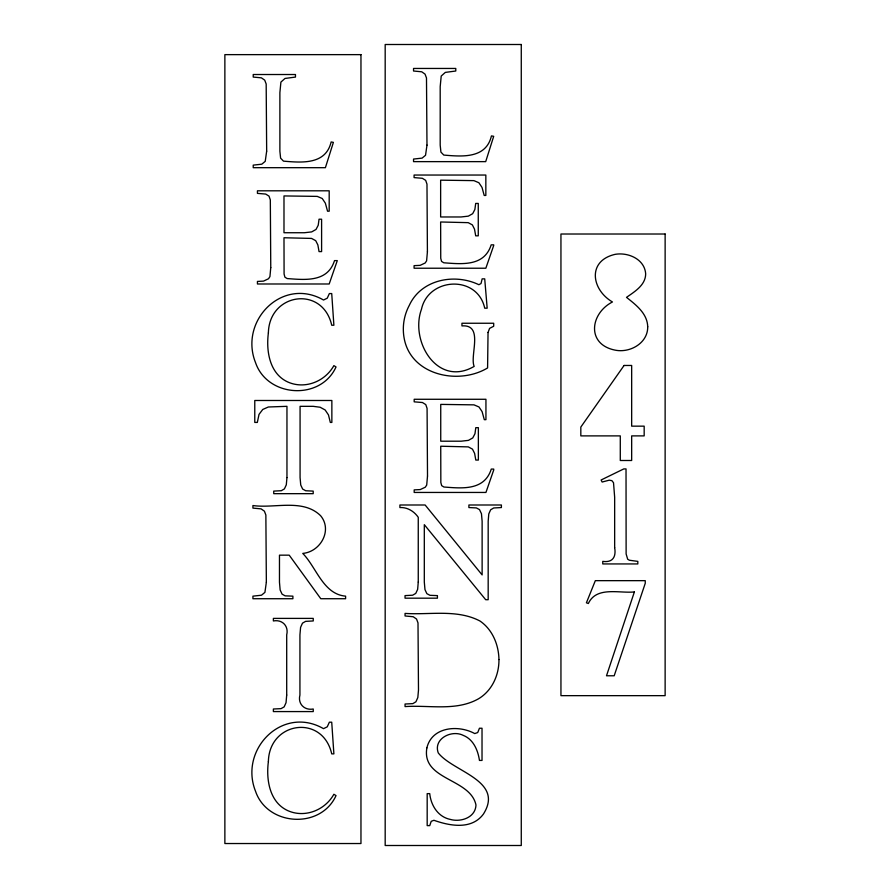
<?xml version="1.0" encoding="UTF-8"?>
<svg xmlns="http://www.w3.org/2000/svg" width="890" height="890" viewBox="0 0 890 890"><rect width="100%" height="100%" fill="white"/><g stroke="black" fill="none" stroke-linecap="round" stroke-linejoin="round"><path stroke-width="1.33" d="M266.666 151.189L265.231 161.335L261.793 164.183L253.227 165.128L253.227 167.687L325.395 167.687L333.394 142.367L331.136 141.955C325.762 164.917 301.71 162.681 283.476 161.135L280.606 158.153L279.883 151.189L279.883 92.649L280.906 82.091L285.011 78.454L295.469 77.074L295.469 74.515L253.227 74.515L253.227 77.074L261.404 77.842L264.708 80.145L266.177 83.994L266.666 151.189M266.355 582.216L264.92 592.362L261.482 595.21L252.927 596.155L252.927 598.725L292.899 598.725L292.899 596.155L285.167 595.855L282.086 594.164L280.139 589.959L279.471 582.216L279.471 555.16L289.217 555.16L320.789 598.725L345.598 598.725L345.598 596.155C323.137 594.22 316.351 567.119 302.745 553.413C320.489 551.845 332.704 530.262 320.634 515.744C302.978 498.344 274.643 508.635 252.927 505.542L252.927 508.101L261.104 508.869L264.408 511.183L265.865 515.021L266.355 582.216M426.978 145.126L425.542 155.283L422.105 158.12L413.539 159.065L413.539 161.635L485.706 161.635L493.705 136.315L491.447 135.903C486.074 158.865 462.021 156.618 443.787 155.071L440.917 152.101L440.194 145.126L440.194 86.597L441.218 76.039L445.323 72.401L455.78 71.011L455.78 68.452L413.539 68.452L413.539 71.011L421.715 71.79L425.02 74.093L426.488 77.931L426.978 145.126M268.38 332.982C266.01 350.871 269.492 373.611 287.748 381.977C304.769 389.631 324.928 381.643 333.884 365.623L336.031 366.958C320.623 400.901 267.423 397.43 255.564 362.708C238.798 320.923 282.375 276.345 323.526 300.019L327.264 298.172L329.367 293.567L331.725 293.567L333.884 325.239L331.725 325.239C322.625 285.156 269.158 292.855 268.38 332.982M268.38 761.618C266.01 779.518 269.492 802.246 287.748 810.623C304.769 818.277 324.928 810.289 333.884 794.269L336.031 795.604C320.623 829.547 267.423 826.076 255.564 791.344C238.798 749.569 282.375 704.991 323.526 728.665L327.264 726.819L329.367 722.202L331.725 722.202L333.884 753.875L331.725 753.875C322.625 713.791 269.158 721.501 268.38 761.618M488.043 332.482L487.587 367.948C458.751 385.337 411.28 375.424 404.249 338.756A50.363 50.363 0 0 1 409.267 305.415C421.159 279.382 454.612 273.03 478.876 284.711L481.023 283.532L482.146 278.87L484.716 278.87L487.175 308.185L484.716 308.185C477.463 274.587 428.357 277.224 421.471 309.264C409.689 341.304 437.591 387.706 474.159 366.402C469.553 355.722 484.104 324.16 461.955 325.918L461.955 323.248L493.694 323.248L493.705 326.252L489.578 328.377L488.043 332.482M614.656 547.539C616.325 557.184 612.543 562.769 602.764 561.379L602.764 563.937L637.819 563.937L637.819 561.379L629.408 560.244L627.673 559.22L626.126 553.947L626.026 468.919L623.779 468.919L601.117 479.988L602.141 482.035L609.216 480.188L611.886 480.656L613.522 482.747L614.656 497.21L614.656 547.539M418.255 582.082L417.644 589.358L415.752 593.408L412.626 595.21L405.039 595.61L405.039 598.18L437.424 598.18L437.424 595.61L429.948 595.31L426.866 593.663L424.975 589.614L424.308 582.082L424.308 524.677L485.706 599.715L488.176 599.715L488.176 521.195L488.788 513.919L490.635 509.814L493.705 507.968L501.393 507.556L501.393 504.997L468.897 504.997L468.897 507.556L476.384 507.923L479.51 509.614L481.457 513.708L482.124 521.195L482.124 574.907L425.131 504.997L399.91 504.997L399.91 507.556C407.397 507.144 414.095 511.294 418.255 517.301L418.255 582.082M498.956 659.535C499.134 675.076 492.003 690.896 478.286 698.928C455.98 711.388 429.269 704.936 405.061 706.593L405.061 704.023L412.849 703.623L415.93 701.776L417.822 697.571L418.489 690.084L418 622.889L416.542 619.051L413.238 616.748L405.061 615.969L405.061 613.41C429.77 615.057 457.093 608.982 479.977 621.02C492.504 629.542 498.667 644.738 498.956 659.535M286.702 695.068L286.035 702.711L284.144 706.905L281.017 708.651L273.375 709.007L273.375 711.577L313.247 711.577L313.247 709.007C304.447 710.665 297.583 703.834 299.93 695.068L299.93 634.893L300.586 627.361L302.489 623.156L305.615 621.365L313.247 620.953L313.247 618.394L273.375 618.394L273.375 620.953C282.297 619.24 288.916 626.126 286.702 634.893L286.702 695.068M270.76 267.59L269.937 276.601L268.502 278.759L263.485 281.118L257.433 281.429L257.433 283.988L329.189 283.988L337.288 260.614L334.518 260.614C327.654 282.375 305.359 279.916 287.159 278.559L284.911 277.168L284.088 274.042L283.988 237.752L311.556 238.42L315.716 240.678L317.864 244.928L319.043 251.592L321.601 251.592L321.601 219.207L319.043 219.207L318.22 225.248L316.017 229.453L311.667 231.912L304.38 232.735L283.988 232.735L283.988 195.934L317.252 196.39L322.224 198.492L325.351 203.165L327.553 211.208L329.189 211.208L329.189 190.805L257.433 190.805L257.433 193.375L265.709 194.065L269.025 196.134L270.326 199.905L270.76 267.59M286.958 477.574L286.291 484.85L284.399 488.899L281.318 490.702L273.731 491.113L273.731 493.672L313.202 493.672L313.202 491.113L305.715 490.746L302.645 489.055L300.742 485.005L300.075 477.574L300.075 406.33L313.202 406.33L320.133 407.242L325.139 409.967L328.466 414.907L330.324 422.427L331.859 422.427L331.859 400.489L254.774 400.489L254.774 422.427L257.332 422.427L259.023 414.384L262.761 409.456L268.357 406.997L286.958 406.33L286.958 477.574M427.411 251.814L426.599 260.837L425.164 262.995L420.136 265.353L414.084 265.654L414.084 268.224L485.84 268.224L493.705 245.529L493.705 244.85L491.18 244.85C484.305 266.611 462.01 264.152 443.821 262.784L441.562 261.404L440.739 258.278L440.639 221.988L468.218 222.656L472.368 224.914L474.515 229.164L475.694 235.828L478.264 235.828L478.264 203.432L475.694 203.432L474.871 209.484L472.668 213.689L468.318 216.148L461.042 216.971L440.639 216.971L440.639 180.169L473.903 180.626L478.876 182.728L482.002 187.389L484.205 195.444L485.84 195.444L485.84 175.041L414.084 175.041L414.084 177.599L422.361 178.3L425.676 180.37L426.978 184.141L427.411 251.814M427.512 476.05L426.699 485.072L425.264 487.219L420.236 489.578L414.184 489.889L414.184 492.448L485.94 492.448L493.75 469.92L493.705 469.075L491.28 469.075C484.405 490.835 462.11 488.376 443.921 487.019L441.663 485.628L440.839 482.502L440.739 446.224L468.318 446.891L472.468 449.139L474.615 453.399L475.794 460.063L478.364 460.063L478.364 427.667L475.794 427.667L474.971 433.708L472.768 437.913L468.418 440.372L461.142 441.195L440.739 441.195L440.739 404.394L474.003 404.861L478.976 406.964L482.102 411.625L484.305 419.668L485.94 419.668L485.94 399.276L414.184 399.276L414.184 401.835L422.461 402.525L425.776 404.605L427.078 408.365L427.512 476.05M647.72 326.775C647.942 343.228 629.808 353.274 614.957 350.104C586.198 344.252 590.115 313.458 612.453 301.966C591.283 289.606 587.077 260.748 615.168 254.34C628.218 252.081 644.716 259.213 645.673 273.886C645.562 285.167 634.67 291.631 626.504 297.36C635.972 304.892 647.375 313.491 647.72 326.775M426.866 747.934C421.27 780.341 470.365 778.116 475.972 805.016C475.516 817.554 460.864 822.427 450.34 819.423C438.047 816.931 430.949 805.461 429.736 793.635L427.178 793.635L427.178 825.62L429.736 825.62L431.227 821.314L433.942 820.291C450.051 826.009 471.7 830.003 483.437 814.05C504.519 780.552 452.988 771.919 438.247 752.895C433.085 738.711 451.731 729.477 463.256 735.385C473.458 739.368 477.963 750.326 479.454 760.427L482.024 760.427L482.024 728.243L479.454 728.243L477.719 732.548L474.737 733.571C458.383 724.605 431.884 726.652 426.866 747.934M634.381 591.928L606.502 675.777L614.189 675.777L645.25 583.317L645.25 580.658L595.332 580.658L586.41 602.797L588.357 603.509C596.411 585.976 619.596 593.563 634.381 591.928M624.079 365.467L580.825 427.078L580.825 435.889L620.285 435.889L620.285 460.497L631.666 460.497L631.666 435.889L644.171 435.889L644.171 426.154L631.666 426.154L631.666 365.467L624.079 365.467M521.273 44.5L385.181 44.5L385.181 845.5L521.273 845.5L521.273 44.5M360.962 54.635L224.87 54.635L224.87 843.531L360.962 843.531L360.962 54.635M665.13 234.014L560.945 234.014L560.945 695.657L665.13 695.657L665.13 234.014"/></g></svg>
